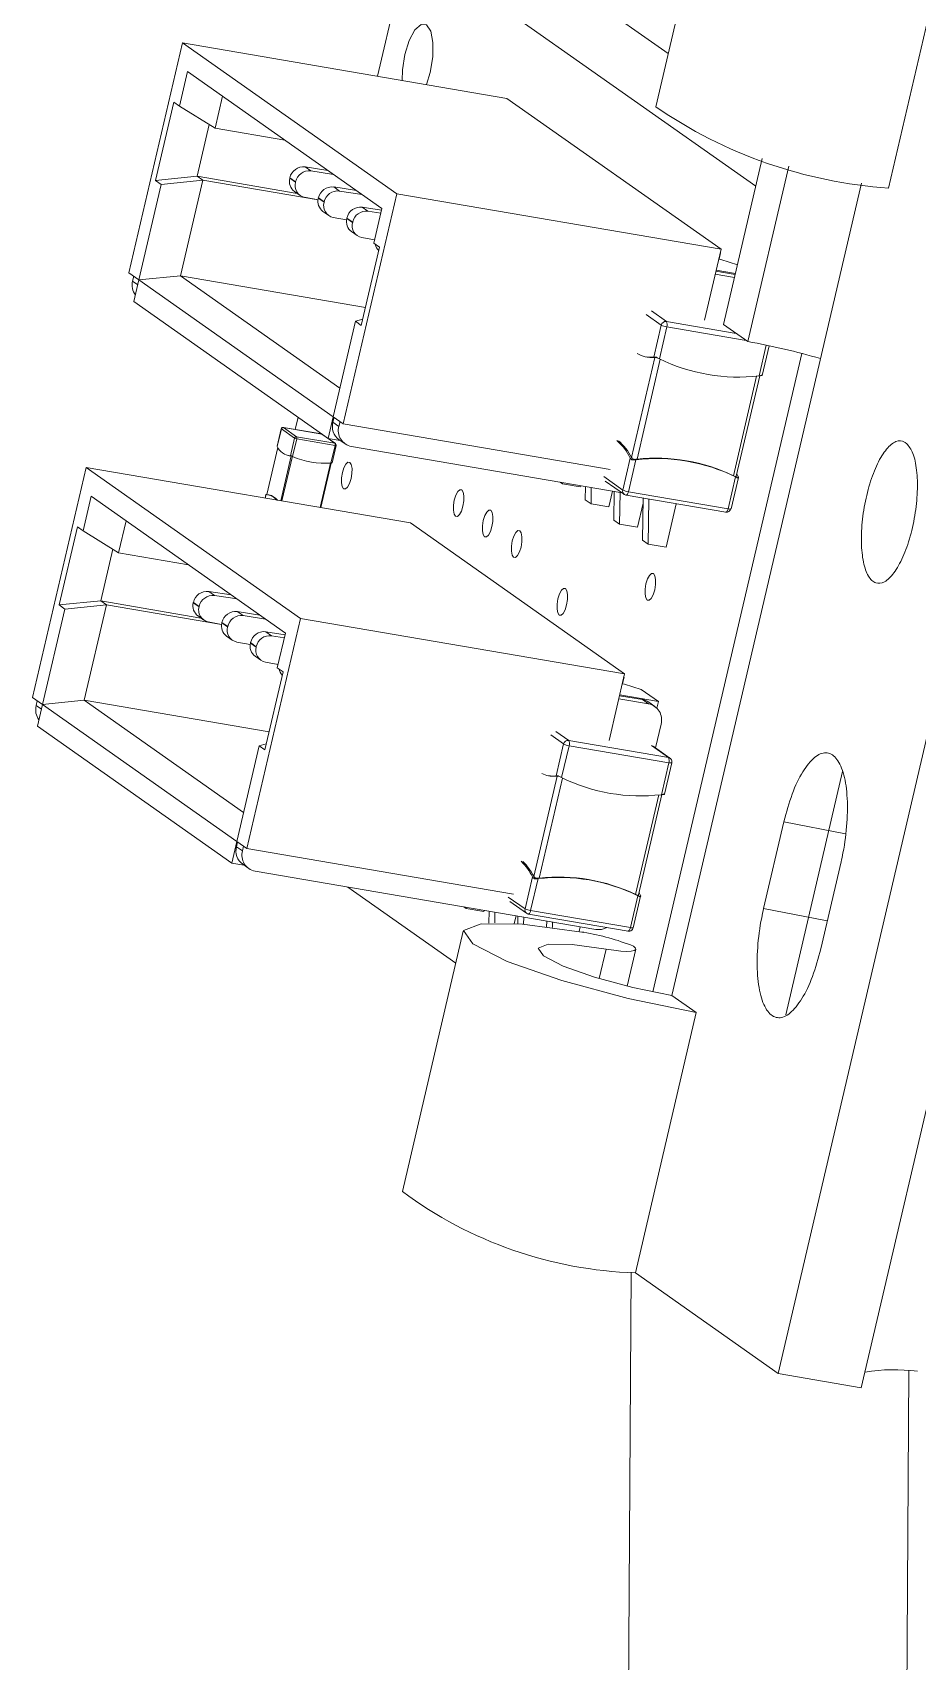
# Model space of a CAD drawing. Header units: millimetres. Extents: x 0 to 1189, y 0 to 841.
# Drawn here: x 286.154 to 288.116, y 560.596 to 564.207 of the extents above; entities that cross this region are included whole.
import ezdxf

# ---------------------------------------------------------------- set-up
doc = ezdxf.new("R2010")
doc.units = ezdxf.units.MM
doc.layers.get('0').update_dxf_attribs({"lineweight": 18})

msp = doc.modelspace()

# ---------------------------------------------------------------- linework, layer by layer
at = {"color": 7, "linetype": 'Continuous', "lineweight": 15}
for p, q in [((287.8077, 561.2344), (289.0651, 566.6213)), ((287.992, 561.2029), (289.2494, 566.5898)), ((287.6707, 564.6197), (287.536, 564.0426)), ((288.0523, 563.8624), (288.187, 564.4396)), ((286.9889, 564.408), (286.9195, 564.1104)), ((287.7581, 563.8663), (286.9889, 564.408)), ((287.5636, 564.1606), (287.2838, 564.3576)), ((286.487, 564.1843), (286.368, 563.6745)), ((286.487, 564.1843), (286.9622, 563.8497)), ((287.2058, 564.0613), (286.487, 564.1843)), ((286.498, 564.1206), (286.48, 564.0437)), ((286.498, 564.1206), (286.9288, 563.8172)), ((286.5588, 563.9951), (286.5753, 564.0661)), ((286.4674, 564.0526), (286.4269, 563.8794)), ((286.4674, 564.0526), (286.48, 564.0437)), ((286.48, 564.0437), (286.5588, 563.9951)), ((287.2058, 564.0613), (287.681, 563.7267)), ((286.5191, 563.8886), (286.5459, 564.0031)), ((286.7139, 563.9686), (286.5588, 563.9951)), ((287.6866, 563.5599), (287.7724, 563.9277)), ((286.4269, 563.8794), (286.5191, 563.8886)), ((286.5318, 563.8797), (286.5191, 563.8886)), ((286.5191, 563.8886), (286.7412, 563.8506)), ((286.7245, 563.8843), (286.7247, 563.8852)), ((286.7245, 563.8843), (286.7372, 563.8754)), ((286.7374, 563.8763), (286.7247, 563.8852)), ((286.7586, 563.9094), (286.7713, 563.9005)), ((286.8089, 563.9017), (286.7586, 563.9094)), ((286.7713, 563.9005), (286.8215, 563.8927)), ((287.7404, 563.522), (287.8313, 563.9111)), ((286.4396, 563.8705), (286.3902, 563.6589)), ((286.4269, 563.8794), (286.4396, 563.8705)), ((286.4396, 563.8705), (286.5318, 563.8797)), ((286.4824, 563.668), (286.5318, 563.8797)), ((286.5318, 563.8797), (286.7872, 563.836)), ((286.7349, 563.8551), (286.7475, 563.8461)), ((286.7372, 563.8754), (286.7374, 563.8763)), ((286.822, 563.8648), (286.8347, 563.8559)), ((286.8722, 563.857), (286.822, 563.8648)), ((286.8347, 563.8559), (286.8849, 563.8481)), ((286.8432, 563.3398), (286.9622, 563.8497)), ((286.9622, 563.8497), (287.681, 563.7267)), ((287.9922, 563.8735), (287.5718, 562.0726)), ((286.7872, 563.8363), (286.7576, 563.8419)), ((286.7878, 563.8397), (286.7881, 563.8406)), ((286.7878, 563.8397), (286.8005, 563.8308)), ((286.8007, 563.8317), (286.7881, 563.8406)), ((286.8005, 563.8308), (286.8007, 563.8317)), ((286.8854, 563.8202), (286.898, 563.8112)), ((286.928, 563.8136), (286.8854, 563.8202)), ((286.9108, 563.7402), (286.9288, 563.8172)), ((286.7982, 563.8104), (286.8109, 563.8015)), ((286.8506, 563.7917), (286.821, 563.7972)), ((286.8512, 563.7951), (286.8514, 563.796)), ((286.8512, 563.7951), (286.8639, 563.7861)), ((286.8641, 563.787), (286.8514, 563.796)), ((286.8639, 563.7861), (286.8641, 563.787)), ((286.898, 563.8112), (286.9264, 563.8069)), ((286.8616, 563.7658), (286.8742, 563.7569)), ((286.9125, 563.7473), (286.8843, 563.7526)), ((286.9108, 563.7402), (286.9235, 563.7313)), ((286.8831, 563.5581), (286.9235, 563.7313)), ((287.681, 563.7267), (287.6444, 563.5699)), ((287.6808, 563.7038), (287.6759, 563.7047)), ((287.6799, 563.7192), (287.6765, 563.7046)), ((287.6792, 563.7191), (287.6799, 563.7192)), ((287.6799, 563.7192), (287.6794, 563.7196)), ((287.6808, 563.7038), (287.7175, 563.6925)), ((286.3902, 563.6589), (286.368, 563.6745)), ((286.3902, 563.6589), (286.4824, 563.668)), ((286.4824, 563.668), (286.8359, 563.4191)), ((286.4824, 563.668), (286.8924, 563.5979)), ((287.6681, 563.6716), (287.7109, 563.6642)), ((287.6697, 563.6784), (287.7125, 563.6711)), ((287.713, 563.673), (287.6702, 563.6803)), ((286.3786, 563.6671), (286.3761, 563.6564)), ((286.379, 563.6108), (286.3902, 563.6589)), ((286.3902, 563.6589), (286.821, 563.3554)), ((286.379, 563.6108), (286.8098, 563.3073)), ((286.821, 563.3554), (286.8704, 563.5671)), ((286.8863, 563.572), (286.8704, 563.5671)), ((286.8704, 563.5671), (286.8831, 563.5581)), ((287.7404, 563.522), (287.6866, 563.5599)), ((287.5483, 563.5585), (287.5318, 563.4877)), ((287.5442, 563.4839), (287.5607, 563.5547)), ((287.534, 563.4869), (287.4822, 563.2651)), ((287.5151, 563.4881), (287.5188, 563.4875)), ((287.53, 562.0805), (287.8604, 563.4959)), ((287.7721, 563.447), (287.7875, 563.513)), ((287.7147, 563.2237), (287.7667, 563.4463)), ((287.7667, 563.4464), (287.7714, 563.4467)), ((286.743, 563.3544), (286.7367, 563.3273)), ((286.821, 563.3554), (286.8098, 563.3073)), ((286.8227, 563.3543), (286.8202, 563.3436)), ((286.8335, 563.3342), (286.8202, 563.3436)), ((286.8432, 563.3398), (286.821, 563.3554)), ((286.836, 563.3449), (286.8335, 563.3342)), ((286.7058, 563.3288), (286.6968, 563.29)), ((286.6969, 563.2894), (286.706, 563.3285)), ((286.7352, 563.308), (286.706, 563.3285)), ((286.7952, 563.3173), (286.7104, 563.3318)), ((286.7106, 563.3317), (286.7104, 563.3318)), ((286.7398, 563.3112), (286.7106, 563.3317)), ((286.7106, 563.3317), (286.7954, 563.3172)), ((286.7352, 563.308), (286.7261, 563.2689)), ((286.731, 563.2674), (286.7401, 563.3065)), ((286.8246, 563.2967), (286.7398, 563.3112)), ((286.8249, 563.2919), (286.7401, 563.3065)), ((286.7952, 563.3173), (286.7954, 563.3172)), ((286.8246, 563.2967), (286.7954, 563.3172)), ((286.8098, 563.3073), (286.8366, 563.3028)), ((286.826, 563.2961), (286.8101, 563.3073)), ((286.8432, 563.3398), (287.4348, 563.2386)), ((286.6982, 563.2873), (286.6738, 563.1829)), ((286.8158, 563.2529), (286.8249, 563.2919)), ((286.8185, 563.2532), (286.8276, 563.2919)), ((286.834, 563.3046), (286.8473, 563.2952)), ((286.8614, 563.2894), (287.4615, 563.1867)), ((286.2732, 563.243), (286.1542, 562.7332)), ((286.2732, 563.243), (286.7484, 562.9084)), ((286.992, 563.1201), (286.2732, 563.243)), ((286.7215, 563.2692), (286.7233, 563.2689)), ((286.7933, 563.1541), (286.8164, 563.2529)), ((286.8164, 563.2532), (286.8182, 563.2531)), ((287.4795, 563.2638), (287.463, 563.193)), ((287.4754, 563.1892), (287.4919, 563.26)), ((287.3245, 563.2102), (287.3293, 563.2068)), ((287.3293, 563.2068), (287.3294, 563.2093)), ((287.3689, 563.2), (287.3293, 563.2068)), ((287.3694, 563.2025), (287.3689, 563.2)), ((287.38, 563.1711), (287.3805, 563.2006)), ((287.3927, 563.1621), (287.3932, 563.1984)), ((287.4243, 563.213), (287.4665, 563.1832)), ((287.7131, 563.2221), (287.6965, 563.1513)), ((287.7031, 563.1513), (287.7194, 563.2211)), ((287.7191, 563.2228), (287.7159, 563.2288)), ((286.2842, 563.1793), (286.2662, 563.1024)), ((286.2842, 563.1793), (286.715, 562.8759)), ((286.6718, 563.1828), (286.67, 563.1752)), ((286.6785, 563.1822), (286.6767, 563.1825)), ((287.38, 563.1711), (287.3927, 563.1621)), ((287.4322, 563.1554), (287.3927, 563.1621)), ((287.4404, 563.1904), (287.4322, 563.1554)), ((287.4434, 563.1264), (287.4443, 563.1897)), ((287.4561, 563.1175), (287.4571, 563.1875)), ((287.47, 563.1818), (287.4705, 563.1816)), ((287.4705, 563.1816), (287.6917, 563.1437)), ((287.4754, 563.1892), (287.6965, 563.1513)), ((287.508, 563.1639), (287.4956, 563.1108)), ((287.5067, 563.0818), (287.5081, 563.1751)), ((287.5194, 563.0729), (287.5209, 563.1729)), ((287.5814, 563.1626), (287.5589, 563.0661)), ((287.4434, 563.1264), (287.4561, 563.1175)), ((286.2536, 563.1113), (286.2131, 562.9382)), ((286.2536, 563.1113), (286.2662, 563.1024)), ((286.2662, 563.1024), (286.3449, 563.0538)), ((286.3449, 563.0538), (286.3615, 563.1249)), ((286.992, 563.1201), (287.4672, 562.7854)), ((287.4956, 563.1108), (287.4561, 563.1175)), ((286.3053, 562.9473), (286.332, 563.0618)), ((286.5, 563.0273), (286.3449, 563.0538)), ((287.5067, 563.0818), (287.5194, 563.0729)), ((287.5589, 563.0661), (287.5194, 563.0729)), ((286.2131, 562.9382), (286.3053, 562.9473)), ((286.318, 562.9384), (286.3053, 562.9473)), ((286.3053, 562.9473), (286.5273, 562.9093)), ((286.5448, 562.9681), (286.5575, 562.9592)), ((286.595, 562.9604), (286.5448, 562.9681)), ((286.5575, 562.9592), (286.6077, 562.9515)), ((286.2258, 562.9292), (286.1764, 562.7176)), ((286.2131, 562.9382), (286.2258, 562.9292)), ((286.2258, 562.9292), (286.318, 562.9384)), ((286.2686, 562.7268), (286.318, 562.9384)), ((286.318, 562.9384), (286.5734, 562.8947)), ((286.5107, 562.943), (286.5109, 562.9439)), ((286.5107, 562.943), (286.5234, 562.9341)), ((286.5236, 562.935), (286.5109, 562.9439)), ((286.5211, 562.9138), (286.5337, 562.9048)), ((286.5234, 562.9341), (286.5236, 562.935)), ((286.6082, 562.9235), (286.6209, 562.9146)), ((286.6584, 562.9158), (286.6082, 562.9235)), ((286.6209, 562.9146), (286.6711, 562.9068)), ((286.5734, 562.895), (286.5438, 562.9006)), ((286.574, 562.8984), (286.5742, 562.8993)), ((286.574, 562.8984), (286.5867, 562.8895)), ((286.5869, 562.8904), (286.5742, 562.8993)), ((286.5867, 562.8895), (286.5869, 562.8904)), ((286.6294, 562.3985), (286.7484, 562.9084)), ((286.6715, 562.8789), (286.6842, 562.8699)), ((286.7142, 562.8723), (286.6715, 562.8789)), ((286.697, 562.7989), (286.715, 562.8759)), ((286.7484, 562.9084), (287.4672, 562.7854)), ((286.5844, 562.8691), (286.5971, 562.8602)), ((286.6368, 562.8504), (286.6072, 562.856)), ((286.6374, 562.8538), (286.6376, 562.8547)), ((286.6374, 562.8538), (286.6501, 562.8448)), ((286.6503, 562.8457), (286.6376, 562.8547)), ((286.6501, 562.8448), (286.6503, 562.8457)), ((286.6842, 562.8699), (286.7126, 562.8656)), ((286.6478, 562.8245), (286.6604, 562.8156)), ((286.6987, 562.806), (286.6705, 562.8113)), ((286.6693, 562.6169), (286.7097, 562.79)), ((286.697, 562.7989), (286.7097, 562.79)), ((287.4672, 562.7854), (287.4328, 562.6378)), ((287.4661, 562.7779), (287.4627, 562.7633)), ((287.4654, 562.7778), (287.4661, 562.7779)), ((287.4661, 562.7779), (287.4656, 562.7783)), ((286.1764, 562.7176), (286.1542, 562.7332)), ((287.4543, 562.7303), (287.52, 562.7191)), ((287.4559, 562.7371), (287.5067, 562.7284)), ((287.5421, 562.7244), (287.4564, 562.739)), ((287.467, 562.7626), (287.4621, 562.7634)), ((287.467, 562.7626), (287.5041, 562.7511)), ((287.5421, 562.7244), (287.5041, 562.7511)), ((286.1647, 562.7258), (286.1623, 562.7151)), ((286.1652, 562.6695), (286.1764, 562.7176)), ((286.1764, 562.7176), (286.2686, 562.7268)), ((286.1764, 562.7176), (286.6072, 562.4142)), ((286.2686, 562.7268), (286.6221, 562.4778)), ((286.2686, 562.7268), (286.6786, 562.6566)), ((287.5067, 562.7284), (287.52, 562.7191)), ((287.534, 562.7133), (287.5207, 562.7226)), ((287.5386, 562.7094), (287.5421, 562.7244)), ((286.1652, 562.6695), (286.596, 562.3661)), ((287.5479, 562.6743), (287.5355, 562.6215)), ((286.6072, 562.4142), (286.6566, 562.6258)), ((286.6725, 562.6307), (286.6566, 562.6258)), ((286.6566, 562.6258), (286.6693, 562.6169)), ((287.3316, 562.6301), (287.3151, 562.5592)), ((287.3275, 562.5554), (287.344, 562.6262)), ((287.5642, 562.6003), (287.3431, 562.6381)), ((287.5652, 562.5884), (287.344, 562.6262)), ((287.5677, 562.5988), (287.5306, 562.625)), ((287.5652, 562.5884), (287.5486, 562.5176)), ((287.5554, 562.5185), (287.5717, 562.5884)), ((287.3172, 562.5585), (287.2655, 562.3366)), ((287.2984, 562.5596), (287.3021, 562.559)), ((287.8249, 562.0299), (287.9506, 562.5687)), ((287.498, 562.2953), (287.5499, 562.5178)), ((287.55, 562.5179), (287.5547, 562.5183)), ((287.7754, 562.2653), (287.8203, 562.4576)), ((286.6072, 562.4142), (286.596, 562.3661)), ((286.6089, 562.413), (286.6064, 562.4023)), ((286.6294, 562.3985), (286.6072, 562.4142)), ((286.6197, 562.3929), (286.6064, 562.4023)), ((286.6222, 562.4036), (286.6197, 562.3929)), ((286.6294, 562.3985), (287.221, 562.2973)), ((287.947, 562.3684), (287.9021, 562.176)), ((286.596, 562.3661), (286.6228, 562.3615)), ((286.6202, 562.3633), (286.6335, 562.3539)), ((286.6476, 562.3481), (287.4032, 562.2188)), ((287.2628, 562.3353), (287.2463, 562.2645)), ((287.2587, 562.2607), (287.2752, 562.3315)), ((286.8532, 562.3129), (287.0929, 562.1441)), ((287.5024, 562.2943), (287.4992, 562.3003)), ((287.1107, 562.2689), (287.1155, 562.2655)), ((287.1155, 562.2655), (287.1156, 562.2681)), ((287.155, 562.2587), (287.1155, 562.2655)), ((287.1556, 562.2612), (287.155, 562.2587)), ((287.1663, 562.2329), (287.1667, 562.2593)), ((287.2126, 562.2809), (287.2497, 562.2548)), ((287.4798, 562.2229), (287.2587, 562.2607)), ((287.4964, 562.2937), (287.4798, 562.2229)), ((287.4864, 562.2228), (287.5027, 562.2926)), ((287.1791, 562.2332), (287.1794, 562.2571)), ((287.2266, 562.2491), (287.2225, 562.2319)), ((287.2303, 562.2313), (287.2305, 562.2484)), ((287.2431, 562.2303), (287.2433, 562.2462)), ((287.2538, 562.2531), (287.2532, 562.2533)), ((287.2538, 562.2531), (287.475, 562.2152)), ((287.2942, 562.2249), (287.2944, 562.2375)), ((287.307, 562.2232), (287.3071, 562.2353)), ((287.3684, 562.2248), (287.366, 562.2142)), ((287.1094, 562.2149), (286.9747, 561.6377)), ((287.3765, 562.2125), (287.3722, 562.2132)), ((287.4728, 562.0934), (287.4918, 562.1748)), ((287.5718, 562.0726), (287.6257, 562.0347)), ((287.6257, 562.0347), (287.4909, 561.4575)), ((287.4692, 559.5941), (287.482, 561.4591)), ((287.8077, 561.2344), (287.4909, 561.4575)), ((287.992, 561.2029), (287.8077, 561.2344)), ((288.0977, 561.2408), (288.085, 559.3775))]:
    msp.add_line(p, q, dxfattribs=at)
at = {"color": 8, "linetype": 'Continuous', "lineweight": 15}
for p, q in [((286.3761, 563.6564), (286.3877, 563.6482)), ((287.515, 563.582), (287.5483, 563.5585)), ((287.5265, 563.5901), (287.5598, 563.5666)), ((287.5598, 563.5666), (287.7148, 563.5401)), ((287.5607, 563.5547), (287.7367, 563.5246)), ((287.7813, 563.5143), (287.7653, 563.4461)), ((287.5463, 563.4829), (287.4946, 563.2613)), ((287.7599, 563.4455), (287.7084, 563.2247)), ((286.7954, 563.3172), (286.796, 563.317)), ((286.6983, 563.2871), (286.674, 563.1828)), ((286.7047, 563.1692), (286.7279, 563.2686)), ((286.7073, 563.1688), (286.7304, 563.2678)), ((286.7921, 563.1543), (286.815, 563.2528)), ((287.4208, 563.2227), (287.463, 563.193)), ((286.6702, 563.1751), (286.6721, 563.1829)), ((286.1623, 562.7151), (286.1739, 562.7069)), ((287.3431, 562.6381), (287.3148, 562.658)), ((287.3316, 562.6301), (287.3033, 562.65)), ((287.5271, 562.6264), (287.5642, 562.6003)), ((287.2779, 562.3328), (287.3296, 562.5544)), ((287.4916, 562.2962), (287.5432, 562.517)), ((287.8203, 562.4576), (287.957, 562.4312)), ((287.2463, 562.2645), (287.2092, 562.2907)), ((287.7754, 562.2653), (287.9165, 562.238)), ((287.4109, 562.1102), (287.4261, 562.1753))]:
    msp.add_line(p, q, dxfattribs=at)
at = {"color": 7, "linetype": 'Continuous', "lineweight": 15}
for points in [[(286.9735, 564.1011), (286.9743, 564.1242), (286.9798, 564.1584), (286.9896, 564.1896), (287.0021, 564.2131), (287.0156, 564.2252), (287.0279, 564.2241), (287.0372, 564.21), (287.042, 564.185), (287.0416, 564.153), (287.0361, 564.1188), (287.028, 564.0918)], [(287.5188, 563.4875), (287.5234, 563.4869), (287.534, 563.4869)], [(286.7279, 563.2686), (286.7238, 563.2689), (286.7233, 563.2689)], [(286.8441, 563.1957), (286.8409, 563.2005), (286.8392, 563.2091), (286.8394, 563.22), (286.8412, 563.2318), (286.8446, 563.2425), (286.8489, 563.2505), (286.8535, 563.2547), (286.8577, 563.2543), (286.8609, 563.2495), (286.8626, 563.2409), (286.8624, 563.2299), (286.8606, 563.2182), (286.8572, 563.2075), (286.8529, 563.1994), (286.8483, 563.1953), (286.8441, 563.1957)], [(287.0922, 563.1347), (287.089, 563.1395), (287.0873, 563.1481), (287.0875, 563.1591), (287.0893, 563.1708), (287.0927, 563.1815), (287.097, 563.1896), (287.1016, 563.1937), (287.1058, 563.1934), (287.109, 563.1885), (287.1107, 563.18), (287.1105, 563.169), (287.1087, 563.1572), (287.1053, 563.1465), (287.101, 563.1385), (287.0964, 563.1343), (287.0922, 563.1347)], [(287.1565, 563.0894), (287.1534, 563.0942), (287.1517, 563.1028), (287.1518, 563.1138), (287.1537, 563.1255), (287.1571, 563.1362), (287.1614, 563.1442), (287.166, 563.1484), (287.1702, 563.148), (287.1734, 563.1432), (287.175, 563.1346), (287.1749, 563.1236), (287.173, 563.1119), (287.1697, 563.1012), (287.1654, 563.0932), (287.1607, 563.089), (287.1565, 563.0894)], [(287.2209, 563.044), (287.2177, 563.0489), (287.2161, 563.0574), (287.2162, 563.0684), (287.2181, 563.0802), (287.2214, 563.0909), (287.2258, 563.0989), (287.2304, 563.103), (287.2346, 563.1027), (287.2378, 563.0978), (287.2394, 563.0893), (287.2393, 563.0783), (287.2374, 563.0666), (287.234, 563.0558), (287.2297, 563.0478), (287.2251, 563.0437), (287.2209, 563.044)], [(287.5173, 562.9491), (287.5141, 562.9539), (287.5125, 562.9625), (287.5126, 562.9735), (287.5145, 562.9852), (287.5178, 562.9959), (287.5221, 563.0039), (287.5268, 563.0081), (287.531, 563.0077), (287.5341, 563.0029), (287.5358, 562.9943), (287.5357, 562.9833), (287.5338, 562.9716), (287.5304, 562.9609), (287.5261, 562.9529), (287.5215, 562.9487), (287.5173, 562.9491)], [(287.3221, 562.9158), (287.319, 562.9207), (287.3173, 562.9292), (287.3174, 562.9402), (287.3193, 562.9519), (287.3227, 562.9627), (287.327, 562.9707), (287.3316, 562.9748), (287.3358, 562.9745), (287.339, 562.9696), (287.3407, 562.9611), (287.3405, 562.9501), (287.3386, 562.9383), (287.3353, 562.9276), (287.331, 562.9196), (287.3264, 562.9155), (287.3221, 562.9158)], [(287.569, 562.5977), (287.569, 562.5978), (287.5677, 562.5988)], [(287.5717, 562.5884), (287.5717, 562.5883), (287.5715, 562.5881)], [(287.3172, 562.5585), (287.3067, 562.5584), (287.3021, 562.559)], [(287.6257, 562.0347), (287.4749, 562.0656), (287.3279, 562.1054), (287.2069, 562.148), (287.1303, 562.187), (287.1099, 562.2164), (287.1487, 562.2316), (287.2408, 562.2305), (287.3722, 562.2132)], [(287.4864, 562.2228), (287.4864, 562.2228), (287.4861, 562.2226)], [(287.4261, 562.1753), (287.3505, 562.1852), (287.2975, 562.1859), (287.2752, 562.1771), (287.287, 562.1602), (287.331, 562.1378), (287.4006, 562.1133), (287.4851, 562.0904), (287.5718, 562.0726)], [(287.4261, 562.1753), (287.4435, 562.1726), (287.4589, 562.1709), (287.4719, 562.1703), (287.482, 562.1706), (287.4886, 562.1721), (287.4917, 562.1745), (287.491, 562.1777), (287.4866, 562.1818)]]:
    msp.add_lwpolyline(points, dxfattribs=at)
at = {"color": 8, "linetype": 'Continuous', "lineweight": 15}
for points in [[(286.706, 563.3285), (286.7059, 563.3287), (286.7058, 563.3288)], [(287.4705, 563.1816), (287.4706, 563.1815), (287.4713, 563.1817), (287.4721, 563.1822), (287.4729, 563.183), (287.4736, 563.1842), (287.4743, 563.1857), (287.4749, 563.1873), (287.4754, 563.1892)], [(287.6965, 563.1513), (287.696, 563.1495), (287.6954, 563.1478), (287.6948, 563.1464), (287.694, 563.1452), (287.6933, 563.1443), (287.6925, 563.1438), (287.6918, 563.1437), (287.6917, 563.1437)], [(287.6965, 563.1513), (287.6983, 563.1511), (287.6998, 563.1509), (287.7011, 563.1508), (287.7021, 563.1509), (287.7028, 563.151), (287.7031, 563.1513), (287.7031, 563.1513)], [(287.2587, 562.2607), (287.2582, 562.2589), (287.2576, 562.2572), (287.2569, 562.2557), (287.2561, 562.2545), (287.2554, 562.2537), (287.2546, 562.2532), (287.2539, 562.2531), (287.2538, 562.2531)], [(287.475, 562.2152), (287.4751, 562.2152), (287.4758, 562.2154), (287.4766, 562.2159), (287.4773, 562.2167), (287.478, 562.2179), (287.4787, 562.2193), (287.4793, 562.221), (287.4798, 562.2229)]]:
    msp.add_lwpolyline(points, dxfattribs=at)
at = {"color": 7, "linetype": 'Continuous', "lineweight": 15}
for centre, radius, start, end in [((288.1234, 564.8959), 1.0359, 235.4586, 266.0625), ((286.7513, 563.8773), 0.0277, 165.4089, 233.6323), ((286.755, 563.8786), 0.031, 83.2367, 167.7292), ((286.7677, 563.8697), 0.031, 83.2497, 167.7162), ((286.7631, 563.8682), 0.0269, 164.6454, 258.2187), ((286.8184, 563.834), 0.031, 83.2497, 167.7162), ((286.831, 563.8251), 0.031, 83.2367, 167.7292), ((286.8147, 563.8327), 0.0277, 165.4613, 233.5652), ((286.8265, 563.8236), 0.0269, 164.6388, 258.2178), ((286.8817, 563.7894), 0.031, 83.2524, 167.7135), ((286.878, 563.7881), 0.0277, 165.4523, 233.5889), ((286.8898, 563.779), 0.0269, 164.6218, 258.2349), ((286.8944, 563.7804), 0.031, 83.2497, 167.7162), ((286.9405, 563.7428), 0.0267, 190.8257, 225.3877), ((286.4127, 563.6472), 0.0378, 165.854, 216.3416), ((287.5584, 563.5563), 0.0103, 82.3745, 167.7794), ((287.5476, 563.5597), 0.014, 339.3065, 29.6099), ((287.5661, 563.5944), 0.0401, 243.6297, 262.2269), ((287.5249, 563.5456), 0.0583, 238.9724, 276.7737), ((287.4992, 562.125), 1.4176, 73.523, 80.2047), ((287.7191, 563.841), 0.3976, 243.8989, 276.6792), ((286.8558, 563.3343), 0.0368, 165.3164, 233.706), ((286.7097, 563.3279), 0.00396, 76.3047, 166.5918), ((286.7101, 563.3276), 0.00412, 82.2531, 167.8658), ((286.7392, 563.3071), 0.00413, 82.2905, 167.6286), ((286.7423, 563.3222), 0.0158, 243.4648, 262.291), ((286.7349, 563.3084), 0.00558, 339.264, 29.5941), ((286.8681, 563.3247), 0.0359, 164.6058, 259.2128), ((286.7287, 563.3036), 0.0348, 204.0558, 265.6251), ((286.8237, 563.2928), 0.00396, 347.013, 77.3842), ((286.8197, 563.2939), 0.00558, 339.264, 29.5941), ((286.8241, 563.2937), 0.00303, 53.3533, 82.2909), ((287.3703, 563.2114), 0.1212, 25.6142, 48.956), ((287.3755, 563.2122), 0.1191, 26.3828, 49.077), ((286.8024, 563.4299), 0.1776, 246.2834, 274.3115), ((287.5382, 562.8653), 0.3974, 63.894, 96.6899), ((287.537, 562.8661), 0.3975, 64.457, 96.1222), ((286.6705, 563.1515), 0.0314, 37.9456, 87.2144), ((286.6716, 563.1506), 0.0324, 38.003, 77.7165), ((287.4808, 563.2289), 0.0401, 243.6224, 262.2342), ((287.4713, 563.1902), 0.00847, 234.7197, 260.6081), ((287.6925, 563.1542), 0.0103, 262.3745, 347.7794), ((286.5412, 562.9373), 0.031, 83.2524, 167.7135), ((286.5539, 562.9284), 0.031, 83.2497, 167.7162), ((286.5375, 562.9361), 0.0277, 165.4585, 233.5827), ((286.5493, 562.927), 0.0269, 164.6174, 258.2392), ((286.6045, 562.8927), 0.031, 83.2339, 167.7319), ((286.6172, 562.8838), 0.031, 83.2482, 167.7176), ((286.6008, 562.8914), 0.0277, 165.4365, 233.6047), ((286.6127, 562.8823), 0.0269, 164.6388, 258.2178), ((286.6679, 562.8481), 0.031, 83.2524, 167.7135), ((286.6642, 562.8468), 0.0277, 165.4613, 233.5652), ((286.676, 562.8377), 0.0269, 164.6322, 258.2244), ((286.6806, 562.8392), 0.031, 83.2367, 167.7292), ((286.7269, 562.8016), 0.0269, 190.9673, 225.1942), ((286.1989, 562.7059), 0.0378, 165.8583, 216.3291), ((287.501, 562.6947), 0.0342, 54.8055, 80.4734), ((287.5133, 562.6838), 0.0359, 344.6078, 79.1971), ((287.3417, 562.6278), 0.0103, 82.4019, 167.6581), ((287.3495, 562.6661), 0.0402, 243.603, 262.1528), ((287.3309, 562.6312), 0.014, 339.2626, 29.6252), ((287.5521, 562.5933), 0.014, 339.3065, 29.6099), ((287.3081, 562.6164), 0.0575, 244.571, 276.9729), ((287.5024, 562.9126), 0.3977, 243.9049, 276.6791), ((286.642, 562.393), 0.0368, 165.3117, 233.7185), ((286.6543, 562.3834), 0.0359, 164.5966, 259.2083), ((287.1447, 562.277), 0.1317, 26.2932, 44.9144), ((287.1502, 562.2778), 0.1294, 27.0497, 45.0281), ((287.3214, 561.9367), 0.3975, 63.8949, 96.683), ((287.3203, 561.9377), 0.3974, 64.4515, 96.1274), ((287.2641, 562.3005), 0.0401, 243.5886, 262.1672), ((287.2548, 562.262), 0.00883, 235.0814, 259.9482), ((287.4093, 562.2568), 0.0384, 260.892, 299.229), ((287.295, 561.7071), 0.5119, 68.0278, 80.8449), ((287.5202, 562.3712), 0.9141, 233.3602, 268.1633), ((288.0638, 560.8478), 0.395, 82.3434, 99.2773)]:
    msp.add_arc(centre, radius, start, end, dxfattribs=at)
at = {"color": 8, "linetype": 'Continuous', "lineweight": 15}
for centre, radius, start, end in [((286.8263, 563.2959), 0.00415, 251.0331, 287.9276), ((287.4719, 563.1907), 0.00921, 165.3585, 233.6827), ((287.5627, 562.5915), 0.00886, 55.3103, 80.0517), ((287.569, 562.6024), 0.0145, 254.6687, 279.9326), ((287.2552, 562.2622), 0.00923, 165.4132, 233.628), ((287.4837, 562.237), 0.0147, 254.8692, 279.727)]:
    msp.add_arc(centre, radius, start, end, dxfattribs=at)
at = {"color": 7, "linetype": 'Continuous', "lineweight": 15}
for centre, major_axis, ratio, start_param, end_param in [((287.4645, 562.8555), (0.1737, 0.4208), 0.547806, 0.56902, 0.577532), ((287.4645, 562.8555), (0.5375, -0.2219), 0.755733, 1.406691, 1.415203), ((287.2478, 561.927), (0.1737, 0.4208), 0.547806, 0.56902, 0.577532), ((287.2478, 561.927), (0.5375, -0.2219), 0.755733, 1.406691, 1.415203)]:
    msp.add_ellipse(centre, major_axis=major_axis, ratio=ratio, start_param=start_param, end_param=end_param, dxfattribs=at)
for points, knots in [([(287.5318, 563.4877), (287.5323, 563.4878), (287.5334, 563.4878), (287.5356, 563.4878), (287.5369, 563.4877), (287.5371, 563.4876)], [0, 0, 0, 0, 0.002401332, 0.004802084, 0.005339828, 0.005339828, 0.005339828, 0.005339828]), ([(287.534, 563.4869), (287.5345, 563.487), (287.5356, 563.487), (287.5377, 563.4869), (287.5391, 563.4868), (287.5393, 563.4868)], [0, 0, 0, 0, 0.002392587, 0.004788475, 0.00538255, 0.00538255, 0.00538255, 0.00538255]), ([(287.5442, 563.4839), (287.5431, 563.4844), (287.5411, 563.4855), (287.5387, 563.4868), (287.5375, 563.4875), (287.5372, 563.4876)], [0, 0, 0, 0, 0.003527524, 0.00706207, 0.00785668, 0.00785668, 0.00785668, 0.00785668]), ([(287.7653, 563.4461), (287.7664, 563.4462), (287.7687, 563.4465), (287.7705, 563.4471), (287.7712, 563.4475), (287.7714, 563.4475)], [0, 0, 0, 0, 0.002794265, 0.00559191, 0.006217124, 0.006217124, 0.006217124, 0.006217124]), ([(287.7714, 563.4467), (287.7717, 563.4468), (287.7724, 563.4469), (287.772, 563.4473), (287.7715, 563.4475), (287.7714, 563.4476)], [0, 0, 0, 0, 0.000795986, 0.001590668, 0.00176997, 0.00176997, 0.00176997, 0.00176997]), ([(286.6969, 563.2894), (286.6968, 563.2896), (286.6967, 563.2899), (286.6968, 563.29), (286.6968, 563.29)], [0, 0, 0, 0, 0.0006163588, 0.0006526767, 0.0006526767, 0.0006526767, 0.0006526767]), ([(288.0902, 563.298), (288.0955, 563.2923), (288.1061, 563.2809), (288.1151, 563.2437), (288.1175, 563.1965), (288.1127, 563.143), (288.1014, 563.0898), (288.0847, 563.0427), (288.0646, 563.007), (288.0433, 562.9868), (288.0267, 562.9848), (288.0122, 562.9938), (288.0005, 563.0136), (287.9925, 563.0522), (287.9914, 563.1012), (287.9974, 563.155), (288.0099, 563.2076), (288.0273, 563.253), (288.0478, 563.2861), (288.069, 563.3032), (288.083, 563.3028), (288.0894, 563.2985), (288.0902, 563.298)], [0, 0, 0, 0, 0.0386176, 0.0772329, 0.1158525, 0.1544703, 0.1930861, 0.2317023, 0.2703178, 0.3089363, 0.3475534, 0.3666515, 0.4052657, 0.4438863, 0.4824999, 0.5211203, 0.5597404, 0.5983558, 0.6369686, 0.6755883, 0.7142048, 0.7192946, 0.7192946, 0.7192946, 0.7192946]), ([(286.7282, 563.2687), (286.7278, 563.2688), (286.727, 563.2689), (286.7263, 563.2689), (286.7261, 563.2689), (286.7261, 563.2689)], [0, 0, 0, 0, 0.000925239, 0.001850335, 0.002101099, 0.002101099, 0.002101099, 0.002101099]), ([(286.7282, 563.2687), (286.7286, 563.2685), (286.7294, 563.2681), (286.7304, 563.2676), (286.7309, 563.2674), (286.731, 563.2674)], [0, 0, 0, 0, 0.001364185, 0.002727998, 0.003103379, 0.003103379, 0.003103379, 0.003103379]), ([(286.8182, 563.2533), (286.8179, 563.2532), (286.8174, 563.253), (286.8165, 563.2529), (286.8159, 563.2529), (286.8158, 563.2529)], [0, 0, 0, 0, 0.00106721, 0.002137024, 0.002427282, 0.002427282, 0.002427282, 0.002427282]), ([(286.8182, 563.2531), (286.8183, 563.2531), (286.8186, 563.2531), (286.8184, 563.2532), (286.8182, 563.2533), (286.8182, 563.2533)], [0, 0, 0, 0, 0.0002844503, 0.0005688315, 0.0006368043, 0.0006368043, 0.0006368043, 0.0006368043]), ([(287.4795, 563.2638), (287.4799, 563.2632), (287.4807, 563.262), (287.4826, 563.2606), (287.4837, 563.26), (287.4839, 563.2598)], [0, 0, 0, 0, 0.00270366, 0.00540474, 0.00601027, 0.00601027, 0.00601027, 0.00601027]), ([(287.4822, 563.2651), (287.4826, 563.2645), (287.4834, 563.2634), (287.4853, 563.262), (287.4864, 563.2613), (287.4867, 563.2612)], [0, 0, 0, 0, 0.002683724, 0.005368402, 0.006034318, 0.006034318, 0.006034318, 0.006034318]), ([(287.4841, 563.2598), (287.4852, 563.2597), (287.4874, 563.2596), (287.4902, 563.2598), (287.4916, 563.26), (287.4919, 563.26)], [0, 0, 0, 0, 0.003460759, 0.006923079, 0.007848955, 0.007848955, 0.007848955, 0.007848955]), ([(287.4867, 563.2612), (287.4878, 563.2611), (287.49, 563.261), (287.4928, 563.2611), (287.4942, 563.2613), (287.4946, 563.2613)], [0, 0, 0, 0, 0.003449406, 0.006893952, 0.007893482, 0.007893482, 0.007893482, 0.007893482]), ([(287.7084, 563.2247), (287.7093, 563.2243), (287.7112, 563.2233), (287.7128, 563.2226), (287.7134, 563.2224), (287.7135, 563.2224)], [0, 0, 0, 0, 0.00251421, 0.005030947, 0.00565848, 0.00565848, 0.00565848, 0.00565848]), ([(287.7131, 563.2221), (287.714, 563.2217), (287.7159, 563.2207), (287.7175, 563.22), (287.7181, 563.2198), (287.7182, 563.2197)], [0, 0, 0, 0, 0.002539546, 0.005079698, 0.005647935, 0.005647935, 0.005647935, 0.005647935]), ([(287.7135, 563.2224), (287.714, 563.2227), (287.7147, 563.223), (287.7146, 563.2237), (287.7146, 563.2238)], [0, 0, 0, 0, 0.001557038, 0.001887303, 0.001887303, 0.001887303, 0.001887303]), ([(287.7182, 563.2198), (287.7187, 563.2201), (287.7196, 563.2208), (287.7195, 563.222), (287.7192, 563.2227), (287.7191, 563.2228)], [0, 0, 0, 0, 0.001579481, 0.003160288, 0.003581612, 0.003581612, 0.003581612, 0.003581612]), ([(286.6718, 563.1828), (286.6718, 563.1829), (286.6718, 563.1829), (286.672, 563.1829), (286.6721, 563.1829)], [0, 0, 0, 0, 0.0002030136, 0.0002709443, 0.0002709443, 0.0002709443, 0.0002709443]), ([(286.6739, 563.1831), (286.6737, 563.1831), (286.673, 563.183), (286.6726, 563.1829), (286.6723, 563.1828)], [0, 0, 0, 0, 0.000565893, 0.00163218, 0.00163218, 0.00163218, 0.00163218]), ([(287.5715, 562.5881), (287.5717, 562.589), (287.5721, 562.5907), (287.5717, 562.5933), (287.5707, 562.5958), (287.5695, 562.5971), (287.5689, 562.5978)], [0, 0, 0, 0, 0.00272996, 0.0054166, 0.00802534, 0.01055185, 0.01055185, 0.01055185, 0.01055185]), ([(287.8203, 562.4576), (287.826, 562.4788), (287.8375, 562.5211), (287.8619, 562.571), (287.8882, 562.6034), (287.9141, 562.6143), (287.9366, 562.6025), (287.9531, 562.5694), (287.9617, 562.5186), (287.9615, 562.456), (287.9548, 562.4037), (287.9485, 562.3752), (287.947, 562.3684)], [0, 0, 0, 0, 0.0482722, 0.0965454, 0.1448163, 0.1930908, 0.2413617, 0.2896369, 0.3379054, 0.3861776, 0.4344502, 0.4495733, 0.4495733, 0.4495733, 0.4495733]), ([(287.3204, 562.5592), (287.3194, 562.5592), (287.3174, 562.5593), (287.3158, 562.5593), (287.3152, 562.5593), (287.3151, 562.5592)], [0, 0, 0, 0, 0.002355575, 0.004709955, 0.005340673, 0.005340673, 0.005340673, 0.005340673]), ([(287.3226, 562.5583), (287.3216, 562.5584), (287.3196, 562.5585), (287.318, 562.5585), (287.3174, 562.5585), (287.3172, 562.5585)], [0, 0, 0, 0, 0.002352883, 0.004704229, 0.005385324, 0.005385324, 0.005385324, 0.005385324]), ([(287.3275, 562.5554), (287.3264, 562.556), (287.3244, 562.557), (287.322, 562.5583), (287.3207, 562.559), (287.3205, 562.5591)], [0, 0, 0, 0, 0.003534698, 0.007069339, 0.00785626, 0.00785626, 0.00785626, 0.00785626]), ([(287.5546, 562.5191), (287.554, 562.5188), (287.5527, 562.5183), (287.5503, 562.5178), (287.5489, 562.5176), (287.5486, 562.5176)], [0, 0, 0, 0, 0.002743117, 0.005485914, 0.006219, 0.006219, 0.006219, 0.006219]), ([(287.5547, 562.5183), (287.555, 562.5183), (287.5557, 562.5185), (287.5553, 562.5188), (287.5548, 562.519), (287.5547, 562.5191)], [0, 0, 0, 0, 0.00078981, 0.001580563, 0.001757326, 0.001757326, 0.001757326, 0.001757326]), ([(287.2672, 562.3314), (287.2663, 562.3319), (287.2645, 562.3331), (287.2633, 562.3344), (287.2629, 562.3352), (287.2628, 562.3353)], [0, 0, 0, 0, 0.002648811, 0.005299285, 0.006005499, 0.006005499, 0.006005499, 0.006005499]), ([(287.27, 562.3327), (287.2691, 562.3333), (287.2673, 562.3344), (287.266, 562.3358), (287.2656, 562.3365), (287.2655, 562.3366)], [0, 0, 0, 0, 0.002640743, 0.005278585, 0.006043564, 0.006043564, 0.006043564, 0.006043564]), ([(287.2752, 562.3315), (287.274, 562.3314), (287.2717, 562.3312), (287.2689, 562.3312), (287.2676, 562.3313), (287.2673, 562.3313)], [0, 0, 0, 0, 0.003528957, 0.007061044, 0.007850566, 0.007850566, 0.007850566, 0.007850566]), ([(287.2779, 562.3328), (287.2767, 562.3327), (287.2743, 562.3325), (287.2716, 562.3326), (287.2702, 562.3327), (287.27, 562.3327)], [0, 0, 0, 0, 0.003510875, 0.007022958, 0.007895853, 0.007895853, 0.007895853, 0.007895853]), ([(287.4968, 562.2939), (287.4963, 562.2941), (287.4952, 562.2946), (287.4932, 562.2955), (287.4919, 562.2961), (287.4916, 562.2962)], [0, 0, 0, 0, 0.002471555, 0.004940106, 0.005655916, 0.005655916, 0.005655916, 0.005655916]), ([(287.4964, 562.2937), (287.4973, 562.2932), (287.4992, 562.2923), (287.5008, 562.2915), (287.5014, 562.2913), (287.5015, 562.2913)], [0, 0, 0, 0, 0.002534168, 0.00507646, 0.005643258, 0.005643258, 0.005643258, 0.005643258]), ([(287.498, 562.2953), (287.4978, 562.2949), (287.4976, 562.2943), (287.4969, 562.294), (287.4968, 562.2939)], [0, 0, 0, 0, 0.001463848, 0.00184984, 0.00184984, 0.00184984, 0.00184984]), ([(287.5024, 562.2943), (287.5026, 562.2938), (287.503, 562.2927), (287.5023, 562.2917), (287.5016, 562.2913), (287.5015, 562.2913)], [0, 0, 0, 0, 0.001610337, 0.003220703, 0.003581142, 0.003581142, 0.003581142, 0.003581142]), ([(287.9021, 562.176), (287.8963, 562.1549), (287.8848, 562.1126), (287.8605, 562.0627), (287.8342, 562.0303), (287.8083, 562.0194), (287.7858, 562.0311), (287.7693, 562.0643), (287.7606, 562.1151), (287.7608, 562.1777), (287.7676, 562.23), (287.7739, 562.2585), (287.7754, 562.2653)], [0, 0, 0, 0, 0.0482707, 0.0965462, 0.144817, 0.1930914, 0.2413621, 0.2896372, 0.3379052, 0.3861773, 0.4344497, 0.4495728, 0.4495728, 0.4495728, 0.4495728]), ([(287.4744, 562.2155), (287.475, 562.2153), (287.4762, 562.2151), (287.478, 562.2151), (287.4799, 562.2156), (287.4816, 562.2164), (287.4832, 562.2175), (287.485, 562.2195), (287.4857, 562.2213), (287.4861, 562.2226)], [0, 0, 0, 0, 0.00189868, 0.00380254, 0.00570448, 0.00761486, 0.00952164, 0.01143534, 0.01525364, 0.01525364, 0.01525364, 0.01525364])]:
    msp.add_open_spline(points, degree=3, knots=knots, dxfattribs=at)

doc.saveas('drawing.dxf')
